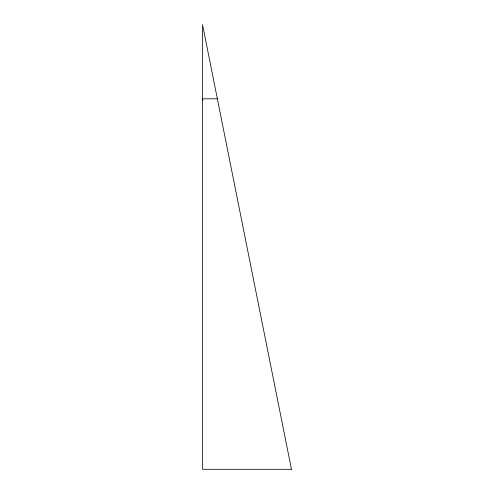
<?xml version="1.0" encoding="UTF-8"?>
<svg xmlns="http://www.w3.org/2000/svg" width="494" height="494" viewBox="0 0 494 494"><rect width="100%" height="100%" fill="white"/><g stroke="black" fill="none" stroke-linecap="round" stroke-linejoin="round"><path stroke-width="0.74" d="M217.36 98.8L202.54 98.8L202.843 100.313M291.46 469.3L202.54 469.3L202.54 24.7L291.46 469.3"/></g></svg>
